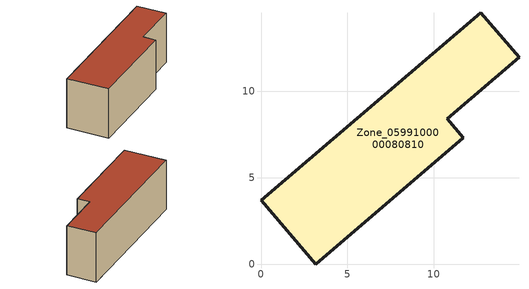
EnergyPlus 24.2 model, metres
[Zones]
Zone_0599100000080810
 floor ground (C_G): 0,3.7 12.73,14.56 14.93,11.99 10.77,8.43 11.71,7.32 3.17,0 z0
 wall outside (C_F): 3.17,0 11.71,7.32 10.77,8.43 14.93,11.99 12.73,14.56 0,3.7 3.17,0 z0:5.97
 roof outside (C_R): 12.73,14.56 0,3.7 3.17,0 11.71,7.32 10.77,8.43 14.93,11.99 z5.97
[BUILDING]
Pand.0599100000080810: North Axis=0; Terrain=City; Loads Convergence Tolerance Value=0.04; Temperature Convergence Tolerance Value=0.4; Solar Distribution=FullExterior; Maximum Number of Warmup Days=25; Minimum Number of Warmup Days=1
[Site:Location]
Rotterdam.The.Hague.AP_ZH_NLD Design_Conditions: Latitude=51.96; Longitude=4.45; Time Zone=1; Elevation=-4.5
[SITE:GROUNDTEMPERATURE:BUILDINGSURFACE]
18, 18, 18, 18, 18, 18, 18, 18, 18, 18, 18, 18
[MATERIAL] Thermal Absorptance=0.9; Solar Absorptance=0.7; Visible Absorptance=0.7
Name | Roughness | Thickness | Conductivity | Density | Specific Heat
G.TI.1946 | MediumSmooth | 0.15 | 1 | 540 | 1210
F.TI.1946 | Rough | 0.3 | 0.857143 | 1920 | 840
R.TI.1946 | MediumRough | 0.2 | 0.1 | 1500 | 1000
[CONSTRUCTION]
C_G: G.TI.1946
C_F: F.TI.1946
C_R: R.TI.1946
[ZONE]
Zone_0599100000080810: Type=1; Multiplier=1; Ceiling Height=Autocalculate; Volume=Autocalculate; Floor Area=autocalculate; Part of Total Floor Area=Yes
[ZONEINFILTRATION:DESIGNFLOWRATE]
Infil_Zone_0599100000080810: Zone or ZoneList or Space or SpaceList=Zone_0599100000080810; Schedule=AlwaysOn; Design Flow Rate Calculation Method=Flow/Area; Flow Rate per Floor Area=0.003; Constant Term Coefficient=1; Temperature Term Coefficient=0; Velocity Term Coefficient=0; Velocity Squared Term Coefficient=0
[HVACTEMPLATE:ZONE:IDEALLOADSAIRSYSTEM]
Zone_0599100000080810: Maximum Heating Supply Air Temperature=50; Minimum Cooling Supply Air Temperature=13; Maximum Heating Supply Air Humidity Ratio=0.0156; Minimum Cooling Supply Air Humidity Ratio=0.0077; Heating Limit=NoLimit; Cooling Limit=NoLimit; Dehumidification Control Type=ConstantSensibleHeatRatio; Cooling Sensible Heat Ratio=0.7; Dehumidification Setpoint=60; Humidification Control Type=None; Humidification Setpoint=30; Outdoor Air Method=None; Outdoor Air Flow Rate per Person=0.00944; Outdoor Air Flow Rate per Zone Floor Area=0; Outdoor Air Flow Rate per Zone=0; Demand Controlled Ventilation Type=None; Outdoor Air Economizer Type=NoEconomizer; Heat Recovery Type=None; Sensible Heat Recovery Effectiveness=0.7; Latent Heat Recovery Effectiveness=0.65
[ZONECONTROL:THERMOSTAT]
ThermostatControl_Zone_0599100000080810: Zone or ZoneList=Zone_0599100000080810; Control Type Schedule=DualSetpointControlType; Control 1=Thermostat_Zone_0599100000080810; Temperature Difference Between Cutout And Setpoint=0
[THERMOSTATSETPOINT:DUALSETPOINT]
Thermostat_Zone_0599100000080810: Heating Setpoint Temperature Schedule=HeatingSetpoint_Zone_0599100000080810; Cooling Setpoint Temperature Schedule=CoolingSetpoint_Zone_0599100000080810
[SCHEDULE:COMPACT]
HeatingSetpoint_Zone_0599100000080810: Through: 12/31, For: AllDays, Until: 24:00, 21
CoolingSetpoint_Zone_0599100000080810: Through: 12/31, For: AllDays, Until: 24:00, 24
DualSetpointControlType: Through: 12/31, For: AllDays, Until: 24:00, 4
AlwaysOn: Through: 12/31, For: AllDays, Until: 24:00, 1
